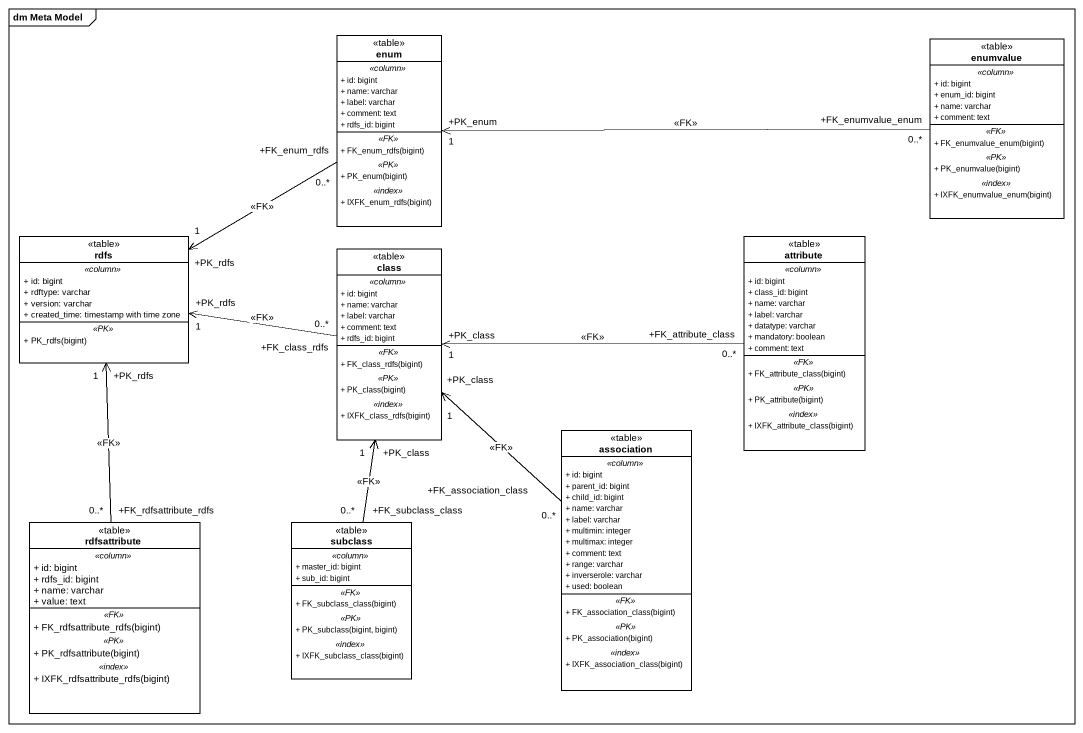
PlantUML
@startuml
mainframe dm Meta Model
hide circle
hide empty members
skinparam classAttributeIconSize 0
class "enum" as enum_ <<table>> {
  .. <<column>> ..
  + id: bigint
  + name: varchar
  + label: varchar
  + comment: text
  + rdfs_id: bigint
  .. <<FK>> ..
  + FK_enum_rdfs(bigint)
  .. <<PK>> ..
  + PK_enum(bigint)
  .. <<index>> ..
  + IXFK_enum_rdfs(bigint)
}
class enumvalue <<table>> {
  .. <<column>> ..
  + id: bigint
  + enum_id: bigint
  + name: varchar
  + comment: text
  .. <<FK>> ..
  + FK_enumvalue_enum(bigint)
  .. <<PK>> ..
  + PK_enumvalue(bigint)
  .. <<index>> ..
  + IXFK_enumvalue_enum(bigint)
}
class rdfs <<table>> {
  .. <<column>> ..
  + id: bigint
  + rdftype: varchar
  + version: varchar
  + created_time: timestamp with time zone
  .. <<PK>> ..
  + PK_rdfs(bigint)
}
class "class" as class_ <<table>> {
  .. <<column>> ..
  + id: bigint
  + name: varchar
  + label: varchar
  + comment: text
  + rdfs_id: bigint
  .. <<FK>> ..
  + FK_class_rdfs(bigint)
  .. <<PK>> ..
  + PK_class(bigint)
  .. <<index>> ..
  + IXFK_class_rdfs(bigint)
}
class attribute <<table>> {
  .. <<column>> ..
  + id: bigint
  + class_id: bigint
  + name: varchar
  + label: varchar
  + datatype: varchar
  + mandatory: boolean
  + comment: text
  .. <<FK>> ..
  + FK_attribute_class(bigint)
  .. <<PK>> ..
  + PK_attribute(bigint)
  .. <<index>> ..
  + IXFK_attribute_class(bigint)
}
class association <<table>> {
  .. <<column>> ..
  + id: bigint
  + parent_id: bigint
  + child_id: bigint
  + name: varchar
  + label: varchar
  + multimin: integer
  + multimax: integer
  + comment: text
  + range: varchar
  + inverserole: varchar
  + used: boolean
  .. <<FK>> ..
  + FK_association_class(bigint)
  .. <<PK>> ..
  + PK_association(bigint)
  .. <<index>> ..
  + IXFK_association_class(bigint)
}
class rdfsattribute <<table>> {
  .. <<column>> ..
  + id: bigint
  + rdfs_id: bigint
  + name: varchar
  + value: text
  .. <<FK>> ..
  + FK_rdfsattribute_rdfs(bigint)
  .. <<PK>> ..
  + PK_rdfsattribute(bigint)
  .. <<index>> ..
  + IXFK_rdfsattribute_rdfs(bigint)
}
class subclass <<table>> {
  .. <<column>> ..
  + master_id: bigint
  + sub_id: bigint
  .. <<FK>> ..
  + FK_subclass_class(bigint)
  .. <<PK>> ..
  + PK_subclass(bigint, bigint)
  .. <<index>> ..
  + IXFK_subclass_class(bigint)
}
enum_ "+FK_enum_rdfs\n0..*" -left-> "+PK_rdfs\n1" rdfs : <<FK>>
enumvalue "+FK_enumvalue_enum\n0..*" -left-> "+PK_enum\n1" enum_ : <<FK>>
class_ "+FK_class_rdfs\n0..*" -left-> "+PK_rdfs\n1" rdfs : <<FK>>
attribute "+FK_attribute_class\n0..*" -left-> "+PK_class\n1" class_ : <<FK>>
association "+FK_association_class\n0..*" -up-> "+PK_class\n1" class_ : <<FK>>
rdfsattribute "+FK_rdfsattribute_rdfs\n0..*" -up-> "+PK_rdfs\n1" rdfs : <<FK>>
subclass "+FK_subclass_class\n0..*" -up-> "+PK_class\n1" class_ : <<FK>>
@enduml
